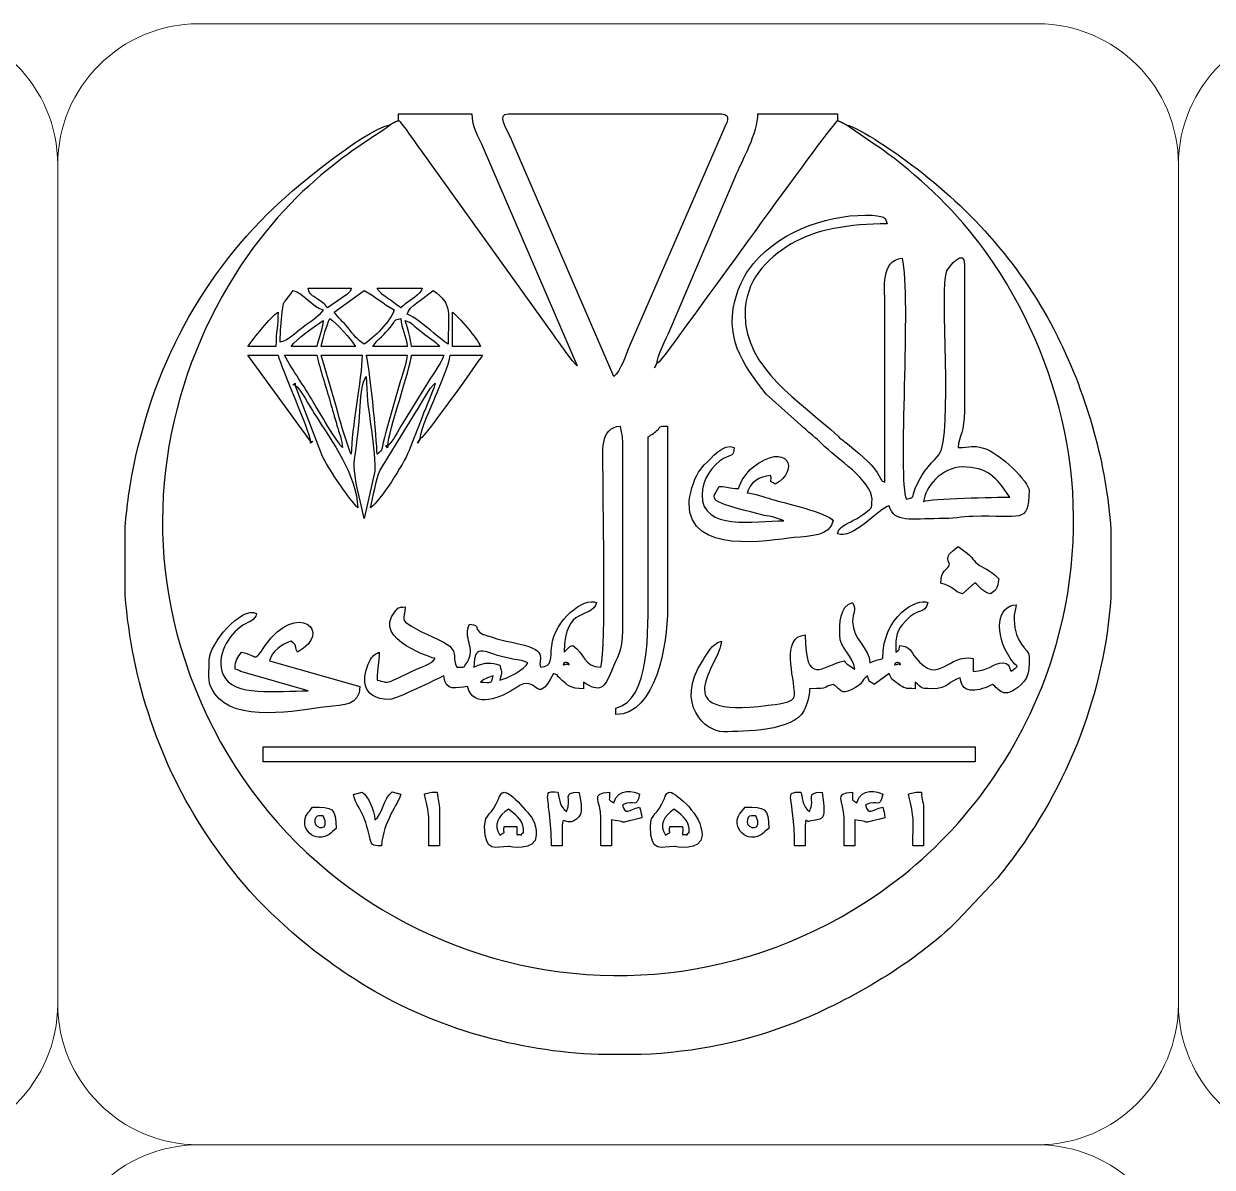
# Model space of a CAD drawing. Header units: millimetres. Extents: x -591 to 604, y 170 to 320.
# Drawn here: x -243.7 to -190.9, y 269.1 to 319.9 of the extents above; entities that cross this region are included whole.
import ezdxf

# ---------------------------------------------------------------- set-up
doc = ezdxf.new("R2010")
doc.units = ezdxf.units.MM
doc.header["$MEASUREMENT"] = 0
doc.layers.add('Layer 1', color=7, linetype='Continuous')

msp = doc.modelspace()

# ---------------------------------------------------------------- linework, layer by layer
at = {"layer": 'Layer 1', "color": 250, "lineweight": 18}
for points in [[(-285.7708, 319.8725), (-285.7708, 319.8725), (-248.4834, 319.8725), (-248.4834, 319.8725), (-245.0375, 319.8725), (-242.2271, 317.0621), (-242.2271, 313.6162), (-242.2271, 313.6162), (-242.2271, 276.3288), (-242.2271, 276.3288), (-242.2271, 272.8829), (-245.0375, 270.0725), (-248.4834, 270.0725), (-248.4834, 270.0725), (-285.7708, 270.0725), (-285.7708, 270.0725), (-289.2167, 270.0725), (-292.0271, 272.8829), (-292.0271, 276.3288), (-292.0271, 276.3288), (-292.0271, 313.6162), (-292.0271, 313.6162), (-292.0271, 317.0621), (-289.2167, 319.8725), (-285.7708, 319.8725)], [(-235.9708, 319.8725), (-235.9708, 319.8725), (-198.6834, 319.8725), (-198.6834, 319.8725), (-195.2375, 319.8725), (-192.4271, 317.0621), (-192.4271, 313.6162), (-192.4271, 313.6162), (-192.4271, 276.3288), (-192.4271, 276.3288), (-192.4271, 272.8829), (-195.2375, 270.0725), (-198.6834, 270.0725), (-198.6834, 270.0725), (-235.9708, 270.0725), (-235.9708, 270.0725), (-239.4167, 270.0725), (-242.2271, 272.8829), (-242.2271, 276.3288), (-242.2271, 276.3288), (-242.2271, 313.6162), (-242.2271, 313.6162), (-242.2271, 317.0621), (-239.4167, 319.8725), (-235.9708, 319.8725)], [(-186.1708, 319.8725), (-186.1708, 319.8725), (-148.8834, 319.8725), (-148.8834, 319.8725), (-145.4375, 319.8725), (-142.6271, 317.0621), (-142.6271, 313.6162), (-142.6271, 313.6162), (-142.6271, 276.3288), (-142.6271, 276.3288), (-142.6271, 272.8829), (-145.4375, 270.0725), (-148.8834, 270.0725), (-148.8834, 270.0725), (-186.1708, 270.0725), (-186.1708, 270.0725), (-189.6167, 270.0725), (-192.4271, 272.8829), (-192.4271, 276.3288), (-192.4271, 276.3288), (-192.4271, 313.6162), (-192.4271, 313.6162), (-192.4271, 317.0621), (-189.6167, 319.8725), (-186.1708, 319.8725)], [(-285.7708, 270.0725), (-285.7708, 270.0725), (-248.4834, 270.0725), (-248.4834, 270.0725), (-245.0375, 270.0725), (-242.2271, 267.2621), (-242.2271, 263.8162), (-242.2271, 263.8162), (-242.2271, 226.5288), (-242.2271, 226.5288), (-242.2271, 223.0829), (-245.0375, 220.2725), (-248.4834, 220.2725), (-248.4834, 220.2725), (-285.7708, 220.2725), (-285.7708, 220.2725), (-289.2167, 220.2725), (-292.0271, 223.0829), (-292.0271, 226.5288), (-292.0271, 226.5288), (-292.0271, 263.8162), (-292.0271, 263.8162), (-292.0271, 267.2621), (-289.2167, 270.0725), (-285.7708, 270.0725)], [(-235.9708, 270.0725), (-235.9708, 270.0725), (-198.6834, 270.0725), (-198.6834, 270.0725), (-195.2375, 270.0725), (-192.4271, 267.2621), (-192.4271, 263.8162), (-192.4271, 263.8162), (-192.4271, 226.5288), (-192.4271, 226.5288), (-192.4271, 223.0829), (-195.2375, 220.2725), (-198.6834, 220.2725), (-198.6834, 220.2725), (-235.9708, 220.2725), (-235.9708, 220.2725), (-239.4167, 220.2725), (-242.2271, 223.0829), (-242.2271, 226.5288), (-242.2271, 226.5288), (-242.2271, 263.8162), (-242.2271, 263.8162), (-242.2271, 267.2621), (-239.4167, 270.0725), (-235.9708, 270.0725)], [(-186.1708, 270.0725), (-186.1708, 270.0725), (-148.8834, 270.0725), (-148.8834, 270.0725), (-145.4375, 270.0725), (-142.6271, 267.2621), (-142.6271, 263.8162), (-142.6271, 263.8162), (-142.6271, 226.5288), (-142.6271, 226.5288), (-142.6271, 223.0829), (-145.4375, 220.2725), (-148.8834, 220.2725), (-148.8834, 220.2725), (-186.1708, 220.2725), (-186.1708, 220.2725), (-189.6167, 220.2725), (-192.4271, 223.0829), (-192.4271, 226.5288), (-192.4271, 226.5288), (-192.4271, 263.8162), (-192.4271, 263.8162), (-192.4271, 267.2621), (-189.6167, 270.0725), (-186.1708, 270.0725)]]:
    msp.add_open_spline(points, degree=3, knots=[0, 0, 0, 0, 0.125, 0.125, 0.125, 0.25, 0.25, 0.25, 0.375, 0.375, 0.375, 0.5, 0.5, 0.5, 0.625, 0.625, 0.625, 0.75, 0.75, 0.75, 0.875, 0.875, 0.875, 1, 1, 1, 1], dxfattribs=at)
at = {"layer": 'Layer 1', "color": 240}
for points, knots in [([(-227.0804, 315.5787), (-226.8498, 315.4096), (-226.3298, 314.5777), (-226.0973, 314.267), (-226.0973, 314.267), (-220.1768, 306.0356), (-220.1768, 306.0356), (-220.0064, 305.7854), (-219.3075, 304.7977), (-219.1439, 304.678), (-219.1439, 304.678), (-223.3247, 314.3622), (-223.3247, 314.3622), (-223.5188, 314.8163), (-223.8294, 315.3037), (-223.8294, 315.8656), (-223.8294, 315.8656), (-227.0804, 315.8656), (-227.0804, 315.8656), (-227.0804, 315.8656), (-227.0804, 315.5787), (-227.0804, 315.5787)], [0, 0, 0, 0, 0.1428571, 0.1428571, 0.1428571, 0.2857143, 0.2857143, 0.2857143, 0.4285714, 0.4285714, 0.4285714, 0.5714286, 0.5714286, 0.5714286, 0.7142857, 0.7142857, 0.7142857, 0.8571429, 0.8571429, 0.8571429, 1, 1, 1, 1]), ([(-217.5184, 304.1999), (-217.2313, 304.4104), (-216.9843, 305.1724), (-216.8081, 305.5932), (-216.8081, 305.5932), (-212.6333, 315.1944), (-212.6333, 315.1944), (-212.5437, 315.3854), (-212.2409, 315.8656), (-212.7375, 315.8656), (-212.7375, 315.8656), (-222.2037, 315.8656), (-222.2037, 315.8656), (-222.7265, 315.8656), (-222.3204, 315.3359), (-221.9862, 314.5534), (-221.9862, 314.5534), (-217.5184, 304.1999), (-217.5184, 304.1999)], [0, 0, 0, 0, 0.1666667, 0.1666667, 0.1666667, 0.3333333, 0.3333333, 0.3333333, 0.5, 0.5, 0.5, 0.6666667, 0.6666667, 0.6666667, 0.8333333, 0.8333333, 0.8333333, 1, 1, 1, 1]), ([(-215.606, 304.7736), (-215.3844, 304.922), (-214.8098, 305.7717), (-214.595, 306.0575), (-213.8963, 306.9873), (-207.8695, 315.3622), (-207.5739, 315.5787), (-207.5739, 315.5787), (-207.5739, 315.8656), (-207.5739, 315.8656), (-207.5739, 315.8656), (-211.1119, 315.8656), (-211.1119, 315.8656), (-211.1119, 315.0549), (-211.8009, 313.802), (-212.131, 313.06), (-212.131, 313.06), (-215.0459, 306.2215), (-215.0459, 306.2215), (-215.1788, 305.8995), (-215.576, 305.1346), (-215.606, 304.7736)], [0, 0, 0, 0, 0.1428571, 0.1428571, 0.1428571, 0.2857143, 0.2857143, 0.2857143, 0.4285714, 0.4285714, 0.4285714, 0.5714286, 0.5714286, 0.5714286, 0.7142857, 0.7142857, 0.7142857, 0.8571429, 0.8571429, 0.8571429, 1, 1, 1, 1]), ([(-207.1914, 315.3875), (-207.1914, 315.3875), (-205.9483, 314.527), (-205.9483, 314.527), (-205.4948, 314.2247), (-205.1726, 313.9902), (-204.7355, 313.6364), (-203.1436, 312.3483), (-201.7657, 310.9385), (-200.6313, 309.2301), (-197.4321, 304.4115), (-196.1158, 298.4305), (-197.8599, 292.2866), (-199.0536, 288.0813), (-201.6396, 284.438), (-204.65, 282.0562), (-216.0312, 273.0512), (-232.6424, 278.2985), (-236.7731, 292.2121), (-238.544, 298.177), (-237.2536, 304.354), (-234.0992, 309.1151), (-231.215, 313.4681), (-227.7682, 314.9707), (-227.4629, 315.3875), (-228.7107, 315.0968), (-231.8737, 312.4586), (-232.8892, 311.4432), (-236.3412, 307.9916), (-238.3731, 303.7153), (-239.0759, 298.8881), (-239.1414, 298.4392), (-239.1904, 297.9872), (-239.2241, 297.5331), (-239.2241, 297.5331), (-239.2241, 294.4858), (-239.2241, 294.4858), (-238.9492, 290.6946), (-237.6712, 286.9401), (-235.629, 283.8897), (-235.2884, 283.381), (-235.0405, 283.0306), (-234.6763, 282.5477), (-233.0164, 280.3463), (-230.7688, 278.46), (-228.4139, 277.0489), (-225.3971, 275.2412), (-221.8101, 274.2299), (-218.1913, 274.0793), (-218.1913, 274.0793), (-216.2984, 274.0793), (-216.2984, 274.0793), (-213.9227, 274.1787), (-211.5737, 274.6554), (-209.4043, 275.5271), (-206.9533, 276.5121), (-204.1097, 278.181), (-202.2412, 280.0297), (-202.2412, 280.0297), (-200.5262, 281.8528), (-200.5262, 281.8528), (-200.3473, 282.0643), (-200.1729, 282.2916), (-200.019, 282.4928), (-197.2563, 286.1041), (-195.7255, 290.1925), (-195.4301, 294.3787), (-195.4301, 294.3787), (-195.4301, 297.3939), (-195.4301, 297.3939), (-195.6348, 300.3065), (-196.4311, 303.2224), (-197.8206, 306.0167), (-199.3373, 309.0669), (-201.6182, 311.6047), (-204.2818, 313.6118), (-204.8478, 314.0384), (-206.537, 315.2351), (-207.1914, 315.3875)], [0, 0, 0, 0, 0.0384615, 0.0384615, 0.0384615, 0.0769231, 0.0769231, 0.0769231, 0.1153846, 0.1153846, 0.1153846, 0.1538462, 0.1538462, 0.1538462, 0.1923077, 0.1923077, 0.1923077, 0.2307692, 0.2307692, 0.2307692, 0.2692308, 0.2692308, 0.2692308, 0.3076923, 0.3076923, 0.3076923, 0.3461538, 0.3461538, 0.3461538, 0.3846154, 0.3846154, 0.3846154, 0.4230769, 0.4230769, 0.4230769, 0.4615385, 0.4615385, 0.4615385, 0.5, 0.5, 0.5, 0.5384615, 0.5384615, 0.5384615, 0.5769231, 0.5769231, 0.5769231, 0.6153846, 0.6153846, 0.6153846, 0.6538462, 0.6538462, 0.6538462, 0.6923077, 0.6923077, 0.6923077, 0.7307692, 0.7307692, 0.7307692, 0.7692308, 0.7692308, 0.7692308, 0.8076923, 0.8076923, 0.8076923, 0.8461538, 0.8461538, 0.8461538, 0.8846154, 0.8846154, 0.8846154, 0.9230769, 0.9230769, 0.9230769, 0.9615385, 0.9615385, 0.9615385, 1, 1, 1, 1]), ([(-227.2717, 315.4831), (-227.2717, 315.4831), (-227.4629, 315.3875), (-227.4629, 315.3875), (-227.4629, 315.3875), (-227.2717, 315.4831), (-227.2717, 315.4831)], [0, 0, 0, 0, 0.5, 0.5, 0.5, 1, 1, 1, 1]), ([(-227.0804, 315.5787), (-227.0804, 315.5787), (-227.2717, 315.4831), (-227.2717, 315.4831), (-227.2717, 315.4831), (-227.0804, 315.5787), (-227.0804, 315.5787)], [0, 0, 0, 0, 0.5, 0.5, 0.5, 1, 1, 1, 1]), ([(-207.3826, 315.4831), (-207.3826, 315.4831), (-207.5739, 315.5787), (-207.5739, 315.5787), (-207.5739, 315.5787), (-207.3826, 315.4831), (-207.3826, 315.4831)], [0, 0, 0, 0, 0.5, 0.5, 0.5, 1, 1, 1, 1]), ([(-207.1914, 315.3875), (-207.1914, 315.3875), (-207.3826, 315.4831), (-207.3826, 315.4831), (-207.3826, 315.4831), (-207.1914, 315.3875), (-207.1914, 315.3875)], [0, 0, 0, 0, 0.5, 0.5, 0.5, 1, 1, 1, 1]), ([(-206.044, 298.7495), (-206.044, 298.286), (-206.059, 298.3803), (-206.3233, 298.1682), (-206.7597, 297.8179), (-206.866, 297.8425), (-207.2166, 297.6272), (-207.4299, 297.4963), (-207.5037, 297.4824), (-207.5739, 297.2195), (-206.9164, 296.9155), (-205.7483, 298.3373), (-205.2791, 298.4626), (-205.0972, 297.6823), (-204.2518, 297.8929), (-203.0795, 297.8886), (-202.4164, 297.8862), (-202.0869, 297.9716), (-201.5529, 297.9877), (-199.4672, 298.0501), (-199.0636, 297.6229), (-199.0636, 299.1319), (-199.0636, 299.489), (-200.3272, 300.8026), (-201.0961, 301.0268), (-201.5825, 301.1686), (-201.6479, 301.0443), (-202.2192, 301.0443), (-202.1758, 301.5662), (-201.9323, 301.7736), (-201.9323, 302.67), (-201.9323, 302.67), (-201.9323, 309.1721), (-201.9323, 309.1721), (-201.9323, 309.9439), (-202.6365, 309.0628), (-202.7136, 308.9017), (-203.0531, 308.1923), (-202.437, 301.5926), (-203.0589, 300.7368), (-203.2944, 300.4128), (-203.7279, 300.1596), (-204.1261, 299.222), (-204.298, 298.8171), (-204.1162, 298.8558), (-204.514, 298.7495), (-204.9256, 299.6073), (-204.2998, 307.7185), (-204.7053, 309.4589), (-205.6651, 309.3791), (-205.4706, 308.0296), (-205.4703, 307.5466), (-205.4703, 307.5466), (-205.4703, 299.5144), (-205.4703, 299.5144), (-205.6752, 299.5971), (-205.5582, 299.5253), (-205.8158, 299.9339), (-206.1065, 300.3949), (-206.7052, 300.8529), (-207.1254, 301.206), (-207.3189, 301.3687), (-207.3572, 301.3644), (-207.5508, 301.5456), (-209.2544, 303.1403), (-211.6856, 304.521), (-211.6856, 306.9728), (-211.6856, 308.4435), (-210.7574, 309.4092), (-209.6389, 310.0897), (-208.5992, 310.7222), (-207.0236, 310.989), (-205.3746, 310.989), (-205.4432, 311.2456), (-205.4245, 311.3715), (-206.3308, 311.3715), (-208.1289, 311.3715), (-210.4113, 310.5647), (-211.5349, 308.9259), (-211.7655, 308.5895), (-211.8964, 308.3163), (-212.037, 307.8981), (-212.6705, 306.0133), (-211.8116, 304.7585), (-210.745, 303.4192), (-210.745, 303.4192), (-209.0798, 301.929), (-209.0798, 301.929), (-208.7734, 301.6369), (-208.5707, 301.5192), (-208.2678, 301.2111), (-207.6292, 300.562), (-206.044, 299.5869), (-206.044, 298.7495)], [0, 0, 0, 0, 0.0322581, 0.0322581, 0.0322581, 0.0645161, 0.0645161, 0.0645161, 0.0967742, 0.0967742, 0.0967742, 0.1290323, 0.1290323, 0.1290323, 0.1612903, 0.1612903, 0.1612903, 0.1935484, 0.1935484, 0.1935484, 0.2258065, 0.2258065, 0.2258065, 0.2580645, 0.2580645, 0.2580645, 0.2903226, 0.2903226, 0.2903226, 0.3225806, 0.3225806, 0.3225806, 0.3548387, 0.3548387, 0.3548387, 0.3870968, 0.3870968, 0.3870968, 0.4193548, 0.4193548, 0.4193548, 0.4516129, 0.4516129, 0.4516129, 0.483871, 0.483871, 0.483871, 0.516129, 0.516129, 0.516129, 0.5483871, 0.5483871, 0.5483871, 0.5806452, 0.5806452, 0.5806452, 0.6129032, 0.6129032, 0.6129032, 0.6451613, 0.6451613, 0.6451613, 0.6774194, 0.6774194, 0.6774194, 0.7096774, 0.7096774, 0.7096774, 0.7419355, 0.7419355, 0.7419355, 0.7741935, 0.7741935, 0.7741935, 0.8064516, 0.8064516, 0.8064516, 0.8387097, 0.8387097, 0.8387097, 0.8709677, 0.8709677, 0.8709677, 0.9032258, 0.9032258, 0.9032258, 0.9354839, 0.9354839, 0.9354839, 0.9677419, 0.9677419, 0.9677419, 1, 1, 1, 1]), ([(-232.3395, 305.7298), (-231.9325, 305.8246), (-231.6958, 306.1187), (-231.3563, 306.3721), (-231.0167, 306.6254), (-230.6435, 306.8409), (-230.4271, 307.1641), (-230.8867, 307.2869), (-231.3063, 307.902), (-231.7657, 308.0246), (-232.2212, 307.3447), (-232.197, 307.6277), (-232.2476, 307.0723), (-232.2917, 306.5869), (-232.3395, 306.2771), (-232.3395, 305.7298)], [0, 0, 0, 0, 0.2, 0.2, 0.2, 0.4, 0.4, 0.4, 0.6, 0.6, 0.6, 0.8, 0.8, 0.8, 1, 1, 1, 1]), ([(-230.2358, 307.2597), (-230.2358, 307.2597), (-229.386, 307.8442), (-229.386, 307.8442), (-229.2427, 307.9789), (-229.2625, 307.9037), (-229.184, 308.1203), (-229.184, 308.1203), (-231.0964, 308.1203), (-231.0964, 308.1203), (-231.0116, 307.8024), (-230.9366, 307.8212), (-230.7017, 307.6546), (-230.5223, 307.5275), (-230.3596, 307.4285), (-230.2358, 307.2597)], [0, 0, 0, 0, 0.2, 0.2, 0.2, 0.4, 0.4, 0.4, 0.6, 0.6, 0.6, 0.8, 0.8, 0.8, 1, 1, 1, 1]), ([(-229.9489, 307.0685), (-229.7548, 306.7785), (-229.5525, 306.6596), (-229.32, 306.3588), (-229.0813, 306.0499), (-228.913, 305.8368), (-228.6103, 305.6342), (-228.2295, 305.8891), (-227.399, 306.6875), (-227.2717, 307.1641), (-227.7901, 307.4384), (-228.0919, 307.7505), (-228.6103, 308.0246), (-228.6103, 308.0246), (-229.9489, 307.0685), (-229.9489, 307.0685)], [0, 0, 0, 0, 0.2, 0.2, 0.2, 0.4, 0.4, 0.4, 0.6, 0.6, 0.6, 0.8, 0.8, 0.8, 1, 1, 1, 1]), ([(-226.9848, 307.2597), (-226.9848, 307.2597), (-226.8821, 307.3482), (-226.8821, 307.3482), (-226.8672, 307.3606), (-226.7986, 307.4186), (-226.778, 307.4355), (-226.5218, 307.6437), (-226.1473, 307.7922), (-226.0286, 308.1203), (-226.0286, 308.1203), (-228.0366, 308.1203), (-228.0366, 308.1203), (-227.8847, 307.8935), (-227.7822, 307.8195), (-227.5406, 307.6602), (-227.3092, 307.5077), (-227.1837, 307.3928), (-226.9848, 307.2597)], [0, 0, 0, 0, 0.1666667, 0.1666667, 0.1666667, 0.3333333, 0.3333333, 0.3333333, 0.5, 0.5, 0.5, 0.6666667, 0.6666667, 0.6666667, 0.8333333, 0.8333333, 0.8333333, 1, 1, 1, 1]), ([(-226.6979, 306.9728), (-226.3256, 306.8734), (-225.2832, 305.9035), (-224.8812, 305.6342), (-224.8812, 307.0135), (-224.6653, 307.432), (-225.5505, 308.0246), (-226.0429, 307.5967), (-226.6, 307.3394), (-226.6979, 306.9728)], [0, 0, 0, 0, 0.3333333, 0.3333333, 0.3333333, 0.6666667, 0.6666667, 0.6666667, 1, 1, 1, 1]), ([(-233.7737, 305.5386), (-233.7737, 305.5386), (-232.5307, 305.5386), (-232.5307, 305.5386), (-232.5307, 306.2073), (-232.4351, 306.4528), (-232.4351, 307.0685), (-232.7547, 306.8546), (-233.5434, 305.8827), (-233.7737, 305.5386)], [0, 0, 0, 0, 0.3333333, 0.3333333, 0.3333333, 0.6666667, 0.6666667, 0.6666667, 1, 1, 1, 1]), ([(-224.6899, 305.5386), (-224.6899, 305.5386), (-223.4469, 305.5386), (-223.4469, 305.5386), (-223.532, 305.8573), (-224.4681, 306.906), (-224.6899, 307.0685), (-224.6899, 307.0685), (-224.6899, 305.5386), (-224.6899, 305.5386)], [0, 0, 0, 0, 0.3333333, 0.3333333, 0.3333333, 0.6666667, 0.6666667, 0.6666667, 1, 1, 1, 1]), ([(-231.8614, 305.5386), (-231.8614, 305.5386), (-230.714, 305.5386), (-230.714, 305.5386), (-230.6298, 305.8995), (-230.4562, 306.3367), (-230.4271, 306.686), (-230.7859, 306.4458), (-231.6407, 305.8679), (-231.8614, 305.5386)], [0, 0, 0, 0, 0.3333333, 0.3333333, 0.3333333, 0.6666667, 0.6666667, 0.6666667, 1, 1, 1, 1]), ([(-230.5227, 305.5386), (-230.5227, 305.5386), (-228.9928, 305.5386), (-228.9928, 305.5386), (-229.2173, 305.8737), (-229.8044, 306.5568), (-230.1402, 306.7816), (-230.2685, 306.5145), (-230.447, 305.8634), (-230.5227, 305.5386)], [0, 0, 0, 0, 0.3333333, 0.3333333, 0.3333333, 0.6666667, 0.6666667, 0.6666667, 1, 1, 1, 1]), ([(-228.2278, 305.5386), (-228.2278, 305.5386), (-226.6979, 305.5386), (-226.6979, 305.5386), (-226.7393, 306.0354), (-226.947, 306.3277), (-226.9848, 306.7816), (-227.3148, 306.6935), (-227.1526, 306.7722), (-227.4494, 306.3857), (-227.695, 306.066), (-227.9993, 305.8798), (-228.2278, 305.5386)], [0, 0, 0, 0, 0.25, 0.25, 0.25, 0.5, 0.5, 0.5, 0.75, 0.75, 0.75, 1, 1, 1, 1]), ([(-226.5066, 305.5386), (-226.5066, 305.5386), (-225.2637, 305.5386), (-225.2637, 305.5386), (-225.4112, 305.7402), (-225.7666, 305.9614), (-226.0021, 306.1388), (-226.4479, 306.4747), (-226.4849, 306.6037), (-226.7935, 306.686), (-226.7033, 306.4979), (-226.5286, 305.8025), (-226.5066, 305.5386)], [0, 0, 0, 0, 0.25, 0.25, 0.25, 0.5, 0.5, 0.5, 0.75, 0.75, 0.75, 1, 1, 1, 1]), ([(-231.0008, 301.3313), (-231.0416, 301.8214), (-232.2909, 304.5372), (-232.4351, 305.156), (-232.4351, 305.156), (-233.7737, 305.156), (-233.7737, 305.156), (-233.7737, 305.156), (-231.0008, 301.3313), (-231.0008, 301.3313)], [0, 0, 0, 0, 0.3333333, 0.3333333, 0.3333333, 0.6666667, 0.6666667, 0.6666667, 1, 1, 1, 1]), ([(-229.5665, 301.0443), (-229.5918, 301.348), (-229.7272, 301.713), (-229.8201, 302.0338), (-229.9284, 302.4078), (-230.0316, 302.7603), (-230.1194, 303.0731), (-230.3175, 303.7783), (-230.5559, 304.4774), (-230.714, 305.156), (-230.714, 305.156), (-232.1482, 305.156), (-232.1482, 305.156), (-231.7618, 304.4256), (-231.3065, 303.8096), (-230.8743, 303.0833), (-230.669, 302.7382), (-229.7643, 301.1892), (-229.5665, 301.0443)], [0, 0, 0, 0, 0.1666667, 0.1666667, 0.1666667, 0.3333333, 0.3333333, 0.3333333, 0.5, 0.5, 0.5, 0.6666667, 0.6666667, 0.6666667, 0.8333333, 0.8333333, 0.8333333, 1, 1, 1, 1]), ([(-229.184, 300.7576), (-229.184, 301.8683), (-228.706, 304.0569), (-228.706, 305.156), (-228.706, 305.156), (-230.5227, 305.156), (-230.5227, 305.156), (-230.5227, 305.156), (-229.8741, 302.9361), (-229.8741, 302.9361), (-229.759, 302.5262), (-229.6705, 302.2169), (-229.5553, 301.8206), (-229.5553, 301.8206), (-229.2538, 300.8789), (-229.2538, 300.8789), (-229.2456, 300.8624), (-229.226, 300.831), (-229.2192, 300.818), (-229.2123, 300.8049), (-229.1974, 300.7766), (-229.184, 300.7576)], [0, 0, 0, 0, 0.1428571, 0.1428571, 0.1428571, 0.2857143, 0.2857143, 0.2857143, 0.4285714, 0.4285714, 0.4285714, 0.5714286, 0.5714286, 0.5714286, 0.7142857, 0.7142857, 0.7142857, 0.8571429, 0.8571429, 0.8571429, 1, 1, 1, 1]), ([(-228.0366, 300.7576), (-227.7383, 300.976), (-227.8853, 300.8874), (-227.6334, 301.7886), (-227.6334, 301.7886), (-226.9961, 304.0198), (-226.9961, 304.0198), (-226.9015, 304.3439), (-226.7252, 304.829), (-226.6979, 305.156), (-226.6979, 305.156), (-228.5147, 305.156), (-228.5147, 305.156), (-228.3966, 304.91), (-228.0366, 301.313), (-228.0366, 300.7576)], [0, 0, 0, 0, 0.2, 0.2, 0.2, 0.4, 0.4, 0.4, 0.6, 0.6, 0.6, 0.8, 0.8, 0.8, 1, 1, 1, 1]), ([(-227.5585, 301.1399), (-227.3241, 301.3117), (-227.0915, 301.8235), (-226.9077, 302.1148), (-226.9077, 302.1148), (-225.6647, 304.1228), (-225.6647, 304.1228), (-225.481, 304.4145), (-225.1601, 304.8278), (-225.0724, 305.156), (-225.0724, 305.156), (-226.5066, 305.156), (-226.5066, 305.156), (-226.5592, 304.524), (-227.5447, 301.7594), (-227.5585, 301.1399)], [0, 0, 0, 0, 0.2, 0.2, 0.2, 0.4, 0.4, 0.4, 0.6, 0.6, 0.6, 0.8, 0.8, 0.8, 1, 1, 1, 1]), ([(-226.1242, 301.4269), (-225.8545, 301.6074), (-223.6776, 304.6687), (-223.3511, 305.156), (-223.3511, 305.156), (-224.7855, 305.156), (-224.7855, 305.156), (-224.818, 304.7663), (-225.2975, 303.685), (-225.4411, 303.3256), (-225.6223, 302.8723), (-226.0856, 301.8902), (-226.1242, 301.4269)], [0, 0, 0, 0, 0.25, 0.25, 0.25, 0.5, 0.5, 0.5, 0.75, 0.75, 0.75, 1, 1, 1, 1]), ([(-215.606, 304.7736), (-215.606, 304.7736), (-215.716, 304.5872), (-215.716, 304.5872), (-215.716, 304.5872), (-215.606, 304.7736), (-215.606, 304.7736)], [0, 0, 0, 0, 0.5, 0.5, 0.5, 1, 1, 1, 1]), ([(-228.6103, 297.8889), (-228.6103, 297.8889), (-228.1322, 299.9925), (-228.1322, 299.9925), (-228.1322, 301.4315), (-228.5147, 302.7305), (-228.5147, 304.1999), (-228.7396, 303.8761), (-228.7605, 303.2323), (-228.7982, 302.6666), (-228.9913, 299.7816), (-229.3384, 301.0142), (-228.6103, 297.8889)], [0, 0, 0, 0, 0.25, 0.25, 0.25, 0.5, 0.5, 0.5, 0.75, 0.75, 0.75, 1, 1, 1, 1]), ([(-231.6701, 303.8174), (-231.6701, 303.8174), (-231.6701, 303.913), (-231.6701, 303.913), (-231.6701, 303.913), (-231.7817, 303.8333), (-231.7817, 303.8333), (-231.7817, 303.8333), (-231.6701, 303.8174), (-231.6701, 303.8174)], [0, 0, 0, 0, 0.3333333, 0.3333333, 0.3333333, 0.6666667, 0.6666667, 0.6666667, 1, 1, 1, 1]), ([(-231.6701, 303.8174), (-231.6701, 303.8174), (-230.5376, 300.8383), (-230.5376, 300.8383), (-230.2966, 300.2315), (-229.5944, 299.2434), (-229.1585, 298.6793), (-229.0646, 298.5581), (-228.9818, 298.4644), (-228.8972, 298.367), (-228.9289, 299.7936), (-230.0262, 301.3132), (-230.8283, 302.5556), (-231.028, 302.8649), (-231.4408, 303.6493), (-231.6701, 303.8174)], [0, 0, 0, 0, 0.2, 0.2, 0.2, 0.4, 0.4, 0.4, 0.6, 0.6, 0.6, 0.8, 0.8, 0.8, 1, 1, 1, 1]), ([(-228.3234, 298.367), (-227.892, 298.6832), (-226.851, 300.3167), (-226.6293, 300.8802), (-226.4177, 301.4177), (-226.2249, 301.8804), (-226.0397, 302.3942), (-225.8686, 302.8696), (-225.5616, 303.4549), (-225.4549, 303.913), (-225.6847, 303.7446), (-226.0965, 302.961), (-226.2967, 302.6513), (-226.2967, 302.6513), (-227.8955, 300.0426), (-227.8955, 300.0426), (-228.0927, 299.627), (-228.2118, 298.8466), (-228.3234, 298.367)], [0, 0, 0, 0, 0.1666667, 0.1666667, 0.1666667, 0.3333333, 0.3333333, 0.3333333, 0.5, 0.5, 0.5, 0.6666667, 0.6666667, 0.6666667, 0.8333333, 0.8333333, 0.8333333, 1, 1, 1, 1]), ([(-218.0921, 291.2911), (-218.8585, 291.3081), (-218.8033, 291.8912), (-219.3351, 292.2473), (-219.5092, 292.2007), (-219.432, 292.2274), (-219.5297, 292.1549), (-219.5297, 292.1549), (-219.7176, 291.9605), (-219.7176, 291.9605), (-219.7176, 294.0652), (-218.4905, 293.3842), (-218.2833, 294.1597), (-218.8468, 294.4202), (-220.1392, 293.3889), (-220.2781, 292.2339), (-220.3463, 291.6663), (-220.2158, 291.3371), (-220.7694, 291.2911), (-220.9322, 291.6852), (-220.2696, 292.061), (-222.0528, 292.3982), (-222.5238, 292.4871), (-222.6852, 292.5497), (-223.1114, 292.6783), (-223.1165, 292.6798), (-223.3185, 292.7421), (-223.3291, 292.7475), (-223.8224, 292.9959), (-223.3655, 293.1423), (-223.9248, 293.2035), (-224.2524, 292.6205), (-223.6178, 292.1368), (-224.0396, 291.5039), (-224.2204, 291.2326), (-224.0874, 291.3002), (-224.4986, 291.2911), (-224.6866, 291.6829), (-224.4787, 291.895), (-224.8086, 292.2241), (-224.995, 292.4101), (-226.0138, 292.8026), (-226.5083, 293.1086), (-227.033, 293.4335), (-226.8069, 293.3706), (-226.7935, 293.9685), (-227.1173, 293.9415), (-227.068, 293.9611), (-227.2438, 293.7493), (-228.2817, 292.4975), (-225.4817, 291.6757), (-225.4549, 291.6736), (-225.6641, 291.3879), (-225.951, 291.352), (-226.5041, 291.0971), (-227.7453, 290.5253), (-227.4495, 290.5806), (-228.0366, 290.7174), (-228.0366, 291.2979), (-227.9409, 291.4835), (-227.9409, 291.9605), (-228.1707, 291.8389), (-228.2496, 291.8046), (-228.3801, 291.5387), (-228.6751, 290.9373), (-228.8392, 289.8567), (-227.4629, 289.8567), (-227.2252, 289.8567), (-225.3749, 290.7485), (-225.0724, 290.9085), (-225.0106, 290.1655), (-224.4974, 290.3908), (-224.0206, 290.4304), (-223.7449, 289.398), (-222.5064, 289.9298), (-221.8604, 290.379), (-220.8476, 291.0832), (-221.0272, 289.4329), (-220.1957, 291.0041), (-219.8272, 290.8708), (-220.1737, 291.022), (-219.9223, 290.7994), (-219.5513, 290.4709), (-219.4679, 290.3348), (-218.857, 290.3348), (-218.857, 290.3348), (-218.857, 290.6216), (-218.857, 290.6216), (-218.1367, 290.1391), (-217.9286, 290.3447), (-217.6264, 291.1121), (-217.3653, 291.7752), (-217.1359, 291.9724), (-217.1359, 292.9166), (-217.1359, 292.9166), (-217.1359, 301.3313), (-217.1359, 301.3313), (-217.1359, 301.661), (-217.2066, 301.7015), (-217.2315, 302.0006), (-218.1597, 301.9234), (-217.9966, 300.8883), (-217.9965, 299.8969), (-217.9963, 298.0505), (-217.8571, 292.2997), (-218.0921, 291.2911)], [0, 0, 0, 0, 0.0285714, 0.0285714, 0.0285714, 0.0571429, 0.0571429, 0.0571429, 0.0857143, 0.0857143, 0.0857143, 0.1142857, 0.1142857, 0.1142857, 0.1428571, 0.1428571, 0.1428571, 0.1714286, 0.1714286, 0.1714286, 0.2, 0.2, 0.2, 0.2285714, 0.2285714, 0.2285714, 0.2571429, 0.2571429, 0.2571429, 0.2857143, 0.2857143, 0.2857143, 0.3142857, 0.3142857, 0.3142857, 0.3428571, 0.3428571, 0.3428571, 0.3714286, 0.3714286, 0.3714286, 0.4, 0.4, 0.4, 0.4285714, 0.4285714, 0.4285714, 0.4571429, 0.4571429, 0.4571429, 0.4857143, 0.4857143, 0.4857143, 0.5142857, 0.5142857, 0.5142857, 0.5428571, 0.5428571, 0.5428571, 0.5714286, 0.5714286, 0.5714286, 0.6, 0.6, 0.6, 0.6285714, 0.6285714, 0.6285714, 0.6571429, 0.6571429, 0.6571429, 0.6857143, 0.6857143, 0.6857143, 0.7142857, 0.7142857, 0.7142857, 0.7428571, 0.7428571, 0.7428571, 0.7714286, 0.7714286, 0.7714286, 0.8, 0.8, 0.8, 0.8285714, 0.8285714, 0.8285714, 0.8571429, 0.8571429, 0.8571429, 0.8857143, 0.8857143, 0.8857143, 0.9142857, 0.9142857, 0.9142857, 0.9428571, 0.9428571, 0.9428571, 0.9714286, 0.9714286, 0.9714286, 1, 1, 1, 1]), ([(-215.9885, 301.5225), (-215.9885, 299.2913), (-215.9885, 297.0602), (-215.9885, 294.8291), (-215.9885, 292.8472), (-215.9033, 289.8283), (-217.4227, 289.4742), (-217.4227, 289.4742), (-217.4227, 289.1873), (-217.4227, 289.1873), (-215.6472, 289.1873), (-215.1279, 292.3273), (-215.1279, 293.8728), (-215.1279, 293.8728), (-215.1279, 302.0006), (-215.1279, 302.0006), (-215.5894, 301.9903), (-215.3704, 301.9958), (-215.6064, 301.8096), (-215.6082, 301.8082), (-215.686, 301.7342), (-215.7604, 301.677), (-215.8656, 301.5959), (-215.9054, 301.578), (-215.9885, 301.5225)], [0, 0, 0, 0, 0.125, 0.125, 0.125, 0.25, 0.25, 0.25, 0.375, 0.375, 0.375, 0.5, 0.5, 0.5, 0.625, 0.625, 0.625, 0.75, 0.75, 0.75, 0.875, 0.875, 0.875, 1, 1, 1, 1]), ([(-231.0008, 301.3313), (-231.0008, 301.3313), (-231.0008, 301.2357), (-231.0008, 301.2357), (-231.0008, 301.2357), (-230.8892, 301.3154), (-230.8892, 301.3154), (-230.8892, 301.3154), (-231.0008, 301.3313), (-231.0008, 301.3313)], [0, 0, 0, 0, 0.3333333, 0.3333333, 0.3333333, 0.6666667, 0.6666667, 0.6666667, 1, 1, 1, 1]), ([(-227.5585, 301.1399), (-227.5585, 301.1399), (-227.6541, 301.1399), (-227.6541, 301.1399), (-227.6541, 301.1399), (-227.5744, 301.0285), (-227.5744, 301.0285), (-227.5744, 301.0285), (-227.5585, 301.1399), (-227.5585, 301.1399)], [0, 0, 0, 0, 0.3333333, 0.3333333, 0.3333333, 0.6666667, 0.6666667, 0.6666667, 1, 1, 1, 1]), ([(-226.1242, 301.4269), (-226.1242, 301.4269), (-226.2342, 301.2403), (-226.2342, 301.2403), (-226.2342, 301.2403), (-226.1242, 301.4269), (-226.1242, 301.4269)], [0, 0, 0, 0, 0.5, 0.5, 0.5, 1, 1, 1, 1]), ([(-214.1718, 298.5582), (-214.1718, 296.2664), (-210.6503, 296.92), (-209.5032, 297.0452), (-208.7419, 297.1285), (-207.9526, 297.0916), (-207.7651, 297.7932), (-208.0386, 298.1665), (-209.9562, 298.5844), (-210.5264, 298.7612), (-210.7789, 298.8396), (-211.301, 299.0123), (-211.59, 299.0363), (-211.4769, 299.46), (-211.0805, 299.7892), (-210.5382, 299.8013), (-210.5011, 299.3572), (-210.6406, 299.6341), (-210.3468, 299.4187), (-209.2048, 300.0232), (-209.8172, 301.3947), (-211.3617, 300.1468), (-211.5945, 299.959), (-211.8994, 299.5412), (-211.9723, 299.2275), (-212.453, 299.2275), (-212.4005, 299.3136), (-212.833, 299.3232), (-213.1768, 298.6736), (-213.4616, 298.701), (-210.9424, 298.0583), (-210.8053, 298.0234), (-210.6847, 298.0107), (-210.4632, 297.9638), (-210.4632, 297.9638), (-210.028, 297.8252), (-210.028, 297.8252), (-210.0139, 297.8191), (-209.9845, 297.806), (-209.9643, 297.7932), (-211.259, 297.7932), (-213.598, 297.3294), (-213.598, 298.9407), (-213.598, 299.6393), (-213.1271, 300.2754), (-212.6365, 300.561), (-212.2629, 300.7785), (-212.2102, 300.6188), (-212.1637, 301.0443), (-212.651, 301.2698), (-213.1833, 300.5689), (-213.495, 300.2721), (-213.495, 300.2721), (-213.7544, 299.9578), (-213.7544, 299.9578), (-213.9734, 299.6085), (-214.1718, 298.8962), (-214.1718, 298.5582)], [0, 0, 0, 0, 0.0526316, 0.0526316, 0.0526316, 0.1052632, 0.1052632, 0.1052632, 0.1578947, 0.1578947, 0.1578947, 0.2105263, 0.2105263, 0.2105263, 0.2631579, 0.2631579, 0.2631579, 0.3157895, 0.3157895, 0.3157895, 0.3684211, 0.3684211, 0.3684211, 0.4210526, 0.4210526, 0.4210526, 0.4736842, 0.4736842, 0.4736842, 0.5263158, 0.5263158, 0.5263158, 0.5789474, 0.5789474, 0.5789474, 0.6315789, 0.6315789, 0.6315789, 0.6842105, 0.6842105, 0.6842105, 0.7368421, 0.7368421, 0.7368421, 0.7894737, 0.7894737, 0.7894737, 0.8421053, 0.8421053, 0.8421053, 0.8947368, 0.8947368, 0.8947368, 0.9473684, 0.9473684, 0.9473684, 1, 1, 1, 1]), ([(-203.7491, 298.6538), (-203.6997, 299.2482), (-202.958, 300.1839), (-202.028, 300.1839), (-200.9179, 300.1839), (-200.5187, 299.7327), (-199.9243, 298.845), (-200.5117, 298.845), (-203.4761, 298.785), (-203.7491, 298.6538)], [0, 0, 0, 0, 0.3333333, 0.3333333, 0.3333333, 0.6666667, 0.6666667, 0.6666667, 1, 1, 1, 1]), ([(-202.9842, 295.0203), (-202.4308, 294.8913), (-202.4144, 294.6453), (-202.028, 294.5422), (-202.028, 294.5422), (-201.4721, 295.0389), (-201.4721, 295.0389), (-201.2447, 294.8381), (-201.0937, 294.6245), (-200.7849, 294.5422), (-200.4584, 294.7608), (-200.5045, 294.7736), (-200.4025, 295.2115), (-200.8258, 295.6577), (-201.134, 295.687), (-201.3598, 295.8797), (-201.6365, 296.1154), (-201.4739, 296.1467), (-202.2192, 296.6458), (-203.0126, 296.1145), (-202.5041, 296.0234), (-202.6267, 295.7833), (-202.7186, 295.6038), (-202.9713, 295.5937), (-202.9842, 295.0203)], [0, 0, 0, 0, 0.125, 0.125, 0.125, 0.25, 0.25, 0.25, 0.375, 0.375, 0.375, 0.5, 0.5, 0.5, 0.625, 0.625, 0.625, 0.75, 0.75, 0.75, 0.875, 0.875, 0.875, 1, 1, 1, 1]), ([(-235.495, 291.578), (-235.495, 290.7362), (-235.5986, 290.6412), (-235.2442, 290.1075), (-234.3815, 288.8086), (-231.5535, 289.3564), (-230.2901, 289.5285), (-229.4933, 289.637), (-228.8208, 289.571), (-228.8015, 290.4304), (-228.8015, 290.4304), (-232.8175, 291.578), (-232.8175, 291.578), (-232.7077, 291.9894), (-232.2711, 292.3291), (-231.8614, 292.4385), (-231.5455, 292.2071), (-231.7541, 292.3344), (-231.5745, 291.9605), (-229.9265, 292.8325), (-231.585, 294.2894), (-233.0092, 292.2476), (-233.5419, 291.4841), (-233.3001, 291.7833), (-234.0607, 291.9605), (-234.2351, 291.6998), (-234.3376, 291.6409), (-234.3476, 291.1955), (-233.9926, 291.1127), (-234.3175, 291.1742), (-233.9908, 291.074), (-233.9908, 291.074), (-231.0964, 290.2392), (-231.0964, 290.2392), (-232.4694, 290.2392), (-234.4475, 289.959), (-234.8773, 290.9551), (-235.2231, 291.7563), (-234.6471, 292.7319), (-234.0065, 293.1492), (-233.6529, 293.3795), (-233.4887, 293.3166), (-233.3912, 293.6816), (-234.0789, 293.9996), (-235.495, 292.3441), (-235.495, 291.578)], [0, 0, 0, 0, 0.0666667, 0.0666667, 0.0666667, 0.1333333, 0.1333333, 0.1333333, 0.2, 0.2, 0.2, 0.2666667, 0.2666667, 0.2666667, 0.3333333, 0.3333333, 0.3333333, 0.4, 0.4, 0.4, 0.4666667, 0.4666667, 0.4666667, 0.5333333, 0.5333333, 0.5333333, 0.6, 0.6, 0.6, 0.6666667, 0.6666667, 0.6666667, 0.7333333, 0.7333333, 0.7333333, 0.8, 0.8, 0.8, 0.8666667, 0.8666667, 0.8666667, 0.9333333, 0.9333333, 0.9333333, 1, 1, 1, 1]), ([(-205.5659, 291.6736), (-205.7976, 291.6195), (-205.9496, 291.5735), (-206.1396, 291.4822), (-206.154, 292.1271), (-206.9046, 292.5548), (-206.9046, 293.2991), (-206.9046, 293.7648), (-206.7137, 293.7618), (-206.9046, 294.1597), (-207.4972, 294.0014), (-207.4783, 293.1991), (-207.4783, 292.7254), (-207.4783, 292.1293), (-206.8573, 291.7779), (-206.8089, 291.1955), (-206.8089, 291.1955), (-207.1535, 291.4246), (-207.1535, 291.4246), (-207.2084, 291.4789), (-207.2672, 291.5591), (-207.2871, 291.578), (-208.2532, 291.3529), (-209.0082, 290.3775), (-209.0082, 292.7254), (-210.1212, 292.6328), (-209.4864, 290.8626), (-209.4864, 290.0479), (-209.4864, 289.6866), (-210.3552, 289.637), (-210.6618, 289.5979), (-215.397, 288.9935), (-212.7598, 291.4301), (-212.7375, 292.4385), (-213.1766, 292.3213), (-213.3527, 291.9122), (-213.5807, 291.5607), (-214.8195, 289.6518), (-213.4507, 288.4224), (-212.6418, 288.4224), (-211.7375, 288.4224), (-209.5006, 288.4567), (-209.0719, 289.3467), (-208.9531, 289.5933), (-208.8241, 290.0148), (-208.8169, 290.3348), (-207.8307, 290.3348), (-208.3156, 290.3978), (-207.7651, 290.5262), (-207.3857, 290.272), (-207.4484, 290.0626), (-206.9664, 290.2888), (-206.3881, 290.5606), (-206.5827, 290.6539), (-206.2352, 290.9085), (-206.146, 290.5745), (-206.1988, 290.6938), (-205.9483, 290.5262), (-205.9483, 290.5262), (-205.2791, 291.0041), (-205.2791, 291.0041), (-205.2242, 290.7989), (-205.1309, 290.7244), (-204.8785, 290.5441), (-204.6045, 290.3482), (-204.578, 290.3348), (-204.1316, 290.3348), (-204.1316, 290.3348), (-204.1316, 290.6216), (-204.1316, 290.6216), (-203.7471, 290.3641), (-204.0155, 290.3348), (-203.3666, 290.3348), (-202.6509, 290.3348), (-202.6267, 290.6786), (-202.1236, 290.8129), (-202.0571, 290.0141), (-201.2322, 290.2389), (-200.6893, 290.5262), (-200.4131, 290.3411), (-200.2209, 289.7879), (-199.4275, 290.5073), (-199.0156, 290.8806), (-199.0636, 291.2878), (-199.0636, 291.7692), (-199.0636, 292.1071), (-199.7331, 292.3414), (-199.7331, 293.3948), (-199.7331, 293.7244), (-199.6624, 293.7649), (-199.6375, 294.0641), (-200.4723, 294.0454), (-200.6456, 292.7916), (-199.9, 291.69), (-199.5491, 291.1714), (-199.4867, 291.4283), (-199.7377, 291.1982), (-200.0379, 290.9232), (-199.7769, 291.4822), (-200.2112, 291.4822), (-200.6894, 291.4822), (-200.8451, 291.1155), (-201.5499, 291.0999), (-201.5499, 291.0999), (-201.5499, 291.6736), (-201.5499, 291.6736), (-202.6623, 291.9327), (-203.0734, 290.4206), (-204.1034, 291.7017), (-204.3552, 292.0152), (-204.3233, 292.2076), (-204.8009, 292.2473), (-204.8678, 291.9677), (-204.7886, 292.1095), (-204.9922, 291.9605), (-204.9922, 292.7375), (-204.9459, 292.9033), (-204.5545, 293.3396), (-203.9782, 293.9826), (-203.706, 293.6046), (-203.5579, 294.1597), (-204.0344, 294.38), (-205.5659, 293.5768), (-205.5659, 291.6736)], [0, 0, 0, 0, 0.0243902, 0.0243902, 0.0243902, 0.0487805, 0.0487805, 0.0487805, 0.0731707, 0.0731707, 0.0731707, 0.097561, 0.097561, 0.097561, 0.1219512, 0.1219512, 0.1219512, 0.1463415, 0.1463415, 0.1463415, 0.1707317, 0.1707317, 0.1707317, 0.195122, 0.195122, 0.195122, 0.2195122, 0.2195122, 0.2195122, 0.2439024, 0.2439024, 0.2439024, 0.2682927, 0.2682927, 0.2682927, 0.2926829, 0.2926829, 0.2926829, 0.3170732, 0.3170732, 0.3170732, 0.3414634, 0.3414634, 0.3414634, 0.3658537, 0.3658537, 0.3658537, 0.3902439, 0.3902439, 0.3902439, 0.4146341, 0.4146341, 0.4146341, 0.4390244, 0.4390244, 0.4390244, 0.4634146, 0.4634146, 0.4634146, 0.4878049, 0.4878049, 0.4878049, 0.5121951, 0.5121951, 0.5121951, 0.5365854, 0.5365854, 0.5365854, 0.5609756, 0.5609756, 0.5609756, 0.5853659, 0.5853659, 0.5853659, 0.6097561, 0.6097561, 0.6097561, 0.6341463, 0.6341463, 0.6341463, 0.6585366, 0.6585366, 0.6585366, 0.6829268, 0.6829268, 0.6829268, 0.7073171, 0.7073171, 0.7073171, 0.7317073, 0.7317073, 0.7317073, 0.7560976, 0.7560976, 0.7560976, 0.7804878, 0.7804878, 0.7804878, 0.804878, 0.804878, 0.804878, 0.8292683, 0.8292683, 0.8292683, 0.8536585, 0.8536585, 0.8536585, 0.8780488, 0.8780488, 0.8780488, 0.902439, 0.902439, 0.902439, 0.9268293, 0.9268293, 0.9268293, 0.9512195, 0.9512195, 0.9512195, 0.9756098, 0.9756098, 0.9756098, 1, 1, 1, 1]), ([(-223.7337, 291.2911), (-223.7075, 292.4661), (-223.2528, 291.8815), (-222.1095, 291.6721), (-221.7993, 291.6153), (-221.5916, 291.6015), (-221.3431, 291.4822), (-221.4534, 291.1779), (-222.2782, 290.789), (-222.5863, 290.7174), (-222.4843, 291.1552), (-222.4843, 290.9487), (-222.5863, 291.3868), (-222.9729, 291.4893), (-223.1872, 291.5533), (-223.7337, 291.2911)], [0, 0, 0, 0, 0.2, 0.2, 0.2, 0.4, 0.4, 0.4, 0.6, 0.6, 0.6, 0.8, 0.8, 0.8, 1, 1, 1, 1]), ([(-219.7176, 291.4822), (-219.616, 291.5838), (-219.355, 291.3305), (-219.6111, 291.4326), (-219.6133, 291.4334), (-219.8778, 291.3221), (-219.7176, 291.4822)], [0, 0, 0, 0, 0.5, 0.5, 0.5, 1, 1, 1, 1]), ([(-204.9922, 291.4822), (-204.8906, 291.5838), (-204.6295, 291.3305), (-204.8856, 291.4326), (-204.8879, 291.4334), (-205.1524, 291.3221), (-204.9922, 291.4822)], [0, 0, 0, 0, 0.5, 0.5, 0.5, 1, 1, 1, 1]), ([(-223.4469, 290.6216), (-223.3227, 290.7296), (-223.4436, 290.6578), (-223.2149, 290.7722), (-223.092, 290.8335), (-222.9948, 290.8502), (-222.873, 290.9085), (-222.9779, 290.516), (-222.9444, 290.6216), (-223.4469, 290.6216)], [0, 0, 0, 0, 0.3333333, 0.3333333, 0.3333333, 0.6666667, 0.6666667, 0.6666667, 1, 1, 1, 1]), ([(-233.1044, 287.0838), (-233.1044, 287.0838), (-201.4543, 287.0838), (-201.4543, 287.0838), (-201.4543, 287.0838), (-201.4543, 287.753), (-201.4543, 287.753), (-201.4543, 287.753), (-233.1044, 287.753), (-233.1044, 287.753), (-233.1044, 287.753), (-233.1044, 287.0838), (-233.1044, 287.0838)], [0, 0, 0, 0, 0.25, 0.25, 0.25, 0.5, 0.5, 0.5, 0.75, 0.75, 0.75, 1, 1, 1, 1]), ([(-229.0848, 285.6378), (-228.9326, 284.9808), (-228.6886, 285.0978), (-228.3714, 283.7846), (-228.2703, 283.3661), (-228.3161, 283.365), (-227.8454, 283.3546), (-227.7529, 284.4663), (-227.0864, 285.2131), (-226.9848, 285.6495), (-226.9848, 285.6495), (-227.3636, 285.7567), (-227.3636, 285.7567), (-227.7725, 285.4482), (-227.782, 284.7586), (-228.1322, 284.502), (-228.1706, 284.9632), (-228.4184, 285.5343), (-228.706, 285.745), (-228.706, 285.745), (-229.0848, 285.6378), (-229.0848, 285.6378)], [0, 0, 0, 0, 0.1428571, 0.1428571, 0.1428571, 0.2857143, 0.2857143, 0.2857143, 0.4285714, 0.4285714, 0.4285714, 0.5714286, 0.5714286, 0.5714286, 0.7142857, 0.7142857, 0.7142857, 0.8571429, 0.8571429, 0.8571429, 1, 1, 1, 1]), ([(-225.9329, 285.6495), (-225.6588, 284.4726), (-225.7417, 284.6561), (-225.7417, 283.3546), (-225.7417, 283.3546), (-225.2637, 283.3546), (-225.2637, 283.3546), (-225.2637, 283.3546), (-225.2637, 284.8844), (-225.2637, 284.8844), (-225.2637, 285.3651), (-225.3495, 285.3126), (-225.3592, 285.745), (-225.6145, 285.7394), (-225.7415, 285.7237), (-225.9329, 285.6495)], [0, 0, 0, 0, 0.2, 0.2, 0.2, 0.4, 0.4, 0.4, 0.6, 0.6, 0.6, 0.8, 0.8, 0.8, 1, 1, 1, 1]), ([(-223.2557, 284.2152), (-223.2557, 282.9841), (-222.7402, 283.3271), (-222.2037, 283.3271), (-222.2032, 283.3271), (-220.9607, 283.0627), (-220.9607, 283.8326), (-220.9607, 284.3969), (-221.1617, 284.6639), (-221.4601, 284.9587), (-221.7458, 285.2406), (-221.983, 285.635), (-222.3951, 285.745), (-222.5734, 285.6256), (-222.3854, 285.8398), (-222.5526, 285.6161), (-222.6621, 285.4695), (-222.5797, 285.5986), (-222.6317, 285.4602), (-222.9142, 284.7059), (-223.2557, 284.7898), (-223.2557, 284.2152)], [0, 0, 0, 0, 0.1428571, 0.1428571, 0.1428571, 0.2857143, 0.2857143, 0.2857143, 0.4285714, 0.4285714, 0.4285714, 0.5714286, 0.5714286, 0.5714286, 0.7142857, 0.7142857, 0.7142857, 0.8571429, 0.8571429, 0.8571429, 1, 1, 1, 1]), ([(-220.2913, 283.3546), (-220.2913, 283.3546), (-219.8133, 283.3546), (-219.8133, 283.3546), (-219.8133, 285.2471), (-219.8314, 284.0649), (-219.1815, 284.533), (-218.8229, 284.7914), (-218.9895, 285.2305), (-219.0646, 285.7422), (-219.8725, 285.7267), (-219.3342, 285.4842), (-219.622, 284.8844), (-219.932, 285.1115), (-219.9052, 285.3187), (-220.0045, 285.745), (-220.3807, 285.7366), (-220.4291, 285.8362), (-220.458, 285.4851), (-220.4589, 285.4741), (-220.3966, 284.9633), (-220.379, 284.7984), (-220.3259, 284.301), (-220.2913, 283.9778), (-220.2913, 283.3546)], [0, 0, 0, 0, 0.125, 0.125, 0.125, 0.25, 0.25, 0.25, 0.375, 0.375, 0.375, 0.5, 0.5, 0.5, 0.625, 0.625, 0.625, 0.75, 0.75, 0.75, 0.875, 0.875, 0.875, 1, 1, 1, 1]), ([(-218.0921, 284.5976), (-218.0921, 284.5976), (-218.0921, 283.3546), (-218.0921, 283.3546), (-218.0921, 283.3546), (-217.614, 283.3546), (-217.614, 283.3546), (-217.614, 283.3546), (-217.614, 284.502), (-217.614, 284.502), (-216.6327, 284.4203), (-217.6573, 284.2755), (-216.2753, 284.5976), (-216.2968, 284.8557), (-216.3201, 284.8576), (-216.371, 285.0757), (-216.8681, 284.9598), (-217.0069, 284.6882), (-217.1359, 285.1713), (-216.5618, 285.4467), (-216.5319, 284.9584), (-216.371, 285.6495), (-216.5613, 285.7564), (-217.3533, 285.9755), (-217.5184, 285.2669), (-217.7962, 285.4705), (-217.6986, 285.2536), (-217.7096, 285.745), (-218.596, 285.6713), (-218.0921, 285.3851), (-218.0921, 284.5976)], [0, 0, 0, 0, 0.1, 0.1, 0.1, 0.2, 0.2, 0.2, 0.3, 0.3, 0.3, 0.4, 0.4, 0.4, 0.5, 0.5, 0.5, 0.6, 0.6, 0.6, 0.7, 0.7, 0.7, 0.8, 0.8, 0.8, 0.9, 0.9, 0.9, 1, 1, 1, 1]), ([(-215.8929, 284.2152), (-215.8929, 282.9841), (-215.3775, 283.3271), (-214.841, 283.3271), (-214.8405, 283.3271), (-213.598, 283.0627), (-213.598, 283.8326), (-213.598, 284.7432), (-214.6958, 285.6553), (-215.0323, 285.745), (-215.1153, 285.6896), (-215.1515, 285.7733), (-215.2688, 285.4602), (-215.5514, 284.7059), (-215.8929, 284.7898), (-215.8929, 284.2152)], [0, 0, 0, 0, 0.2, 0.2, 0.2, 0.4, 0.4, 0.4, 0.6, 0.6, 0.6, 0.8, 0.8, 0.8, 1, 1, 1, 1]), ([(-209.4864, 283.3546), (-209.4864, 283.3546), (-209.0082, 283.3546), (-209.0082, 283.3546), (-209.0082, 283.5793), (-209.0216, 283.8233), (-209.0189, 284.0422), (-209.0109, 284.7126), (-208.9713, 284.4085), (-208.8627, 284.4372), (-208.2785, 284.5912), (-208.0472, 284.2959), (-208.2596, 285.7422), (-209.0674, 285.7267), (-208.5291, 285.4842), (-208.8169, 284.8844), (-209.127, 285.1115), (-209.1001, 285.3187), (-209.1994, 285.745), (-210.0263, 285.7266), (-209.4864, 285.6555), (-209.4864, 283.3546)], [0, 0, 0, 0, 0.1428571, 0.1428571, 0.1428571, 0.2857143, 0.2857143, 0.2857143, 0.4285714, 0.4285714, 0.4285714, 0.5714286, 0.5714286, 0.5714286, 0.7142857, 0.7142857, 0.7142857, 0.8571429, 0.8571429, 0.8571429, 1, 1, 1, 1]), ([(-207.2871, 284.5976), (-207.2871, 284.5976), (-207.2871, 283.3546), (-207.2871, 283.3546), (-207.2871, 283.3546), (-206.8089, 283.3546), (-206.8089, 283.3546), (-206.8089, 283.3546), (-206.8089, 284.502), (-206.8089, 284.502), (-205.8276, 284.4203), (-206.8523, 284.2755), (-205.4703, 284.5976), (-205.4917, 284.8557), (-205.5151, 284.8576), (-205.5659, 285.0757), (-206.0629, 284.9598), (-206.2019, 284.6882), (-206.3308, 285.1713), (-205.7569, 285.4467), (-205.7268, 284.9584), (-205.5659, 285.6495), (-205.7564, 285.7564), (-206.5483, 285.9755), (-206.7133, 285.2669), (-206.9911, 285.4705), (-206.8936, 285.2536), (-206.9046, 285.745), (-207.7909, 285.6713), (-207.2871, 285.3851), (-207.2871, 284.5976)], [0, 0, 0, 0, 0.1, 0.1, 0.1, 0.2, 0.2, 0.2, 0.3, 0.3, 0.3, 0.4, 0.4, 0.4, 0.5, 0.5, 0.5, 0.6, 0.6, 0.6, 0.7, 0.7, 0.7, 0.8, 0.8, 0.8, 0.9, 0.9, 0.9, 1, 1, 1, 1]), ([(-204.4185, 285.6495), (-204.1442, 284.4726), (-204.2272, 284.6561), (-204.2272, 283.3546), (-204.2272, 283.3546), (-203.7491, 283.3546), (-203.7491, 283.3546), (-203.7491, 283.3546), (-203.7491, 284.8844), (-203.7491, 284.8844), (-203.7491, 285.3651), (-203.8351, 285.3126), (-203.8448, 285.745), (-204.1001, 285.7394), (-204.2271, 285.7237), (-204.4185, 285.6495)], [0, 0, 0, 0, 0.2, 0.2, 0.2, 0.4, 0.4, 0.4, 0.6, 0.6, 0.6, 0.8, 0.8, 0.8, 1, 1, 1, 1]), ([(-230.6183, 283.737), (-230.1839, 283.737), (-230.1196, 283.9413), (-229.8534, 284.1195), (-229.8534, 285.0509), (-230.0265, 285.0757), (-230.9052, 285.0757), (-231.0606, 284.8437), (-231.2879, 284.6948), (-231.2495, 284.3363), (-231.214, 284.0069), (-230.936, 283.737), (-230.6183, 283.737)], [0, 0, 0, 0, 0.25, 0.25, 0.25, 0.5, 0.5, 0.5, 0.75, 0.75, 0.75, 1, 1, 1, 1]), ([(-230.8095, 284.4064), (-230.8095, 284.5629), (-230.7523, 284.6932), (-230.6183, 284.6932), (-230.6183, 284.6932), (-230.4271, 284.6932), (-230.4271, 284.6932), (-230.0774, 283.9642), (-230.8095, 284.1083), (-230.8095, 284.4064)], [0, 0, 0, 0, 0.3333333, 0.3333333, 0.3333333, 0.6666667, 0.6666667, 0.6666667, 1, 1, 1, 1]), ([(-222.5863, 283.8326), (-222.8847, 284.2783), (-222.6312, 284.6939), (-222.2037, 284.9801), (-221.9734, 284.8258), (-221.5344, 284.4815), (-221.5344, 284.1195), (-221.5344, 283.7539), (-221.505, 284.0847), (-221.63, 283.8326), (-221.8832, 283.9348), (-221.8085, 283.6359), (-221.8214, 284.2152), (-221.8214, 284.2152), (-222.3951, 284.2152), (-222.3951, 284.2152), (-222.4306, 283.7879), (-222.2905, 284.0381), (-222.5863, 283.8326)], [0, 0, 0, 0, 0.1666667, 0.1666667, 0.1666667, 0.3333333, 0.3333333, 0.3333333, 0.5, 0.5, 0.5, 0.6666667, 0.6666667, 0.6666667, 0.8333333, 0.8333333, 0.8333333, 1, 1, 1, 1]), ([(-215.2235, 283.8326), (-215.5219, 284.2783), (-215.2684, 284.6939), (-214.841, 284.9801), (-214.6106, 284.8258), (-214.1718, 284.4815), (-214.1718, 284.1195), (-214.1718, 283.7539), (-214.1424, 284.0847), (-214.2673, 283.8326), (-214.5205, 283.9348), (-214.4456, 283.6359), (-214.4586, 284.2152), (-214.4586, 284.2152), (-215.0323, 284.2152), (-215.0323, 284.2152), (-215.0678, 283.7879), (-214.9277, 284.0381), (-215.2235, 283.8326)], [0, 0, 0, 0, 0.1666667, 0.1666667, 0.1666667, 0.3333333, 0.3333333, 0.3333333, 0.5, 0.5, 0.5, 0.6666667, 0.6666667, 0.6666667, 0.8333333, 0.8333333, 0.8333333, 1, 1, 1, 1]), ([(-211.3986, 283.737), (-210.9642, 283.737), (-210.8999, 283.9413), (-210.6338, 284.1195), (-210.6338, 285.0509), (-210.8068, 285.0757), (-211.6856, 285.0757), (-211.841, 284.8437), (-212.0682, 284.6948), (-212.0298, 284.3363), (-211.9944, 284.0069), (-211.7163, 283.737), (-211.3986, 283.737)], [0, 0, 0, 0, 0.25, 0.25, 0.25, 0.5, 0.5, 0.5, 0.75, 0.75, 0.75, 1, 1, 1, 1]), ([(-211.59, 284.4064), (-211.59, 284.5629), (-211.5328, 284.6932), (-211.3986, 284.6932), (-211.3986, 284.6932), (-211.2075, 284.6932), (-211.2075, 284.6932), (-210.8577, 283.9642), (-211.59, 284.1083), (-211.59, 284.4064)], [0, 0, 0, 0, 0.3333333, 0.3333333, 0.3333333, 0.6666667, 0.6666667, 0.6666667, 1, 1, 1, 1])]:
    msp.add_open_spline(points, degree=3, knots=knots, dxfattribs=at)

doc.saveas('drawing.dxf')
